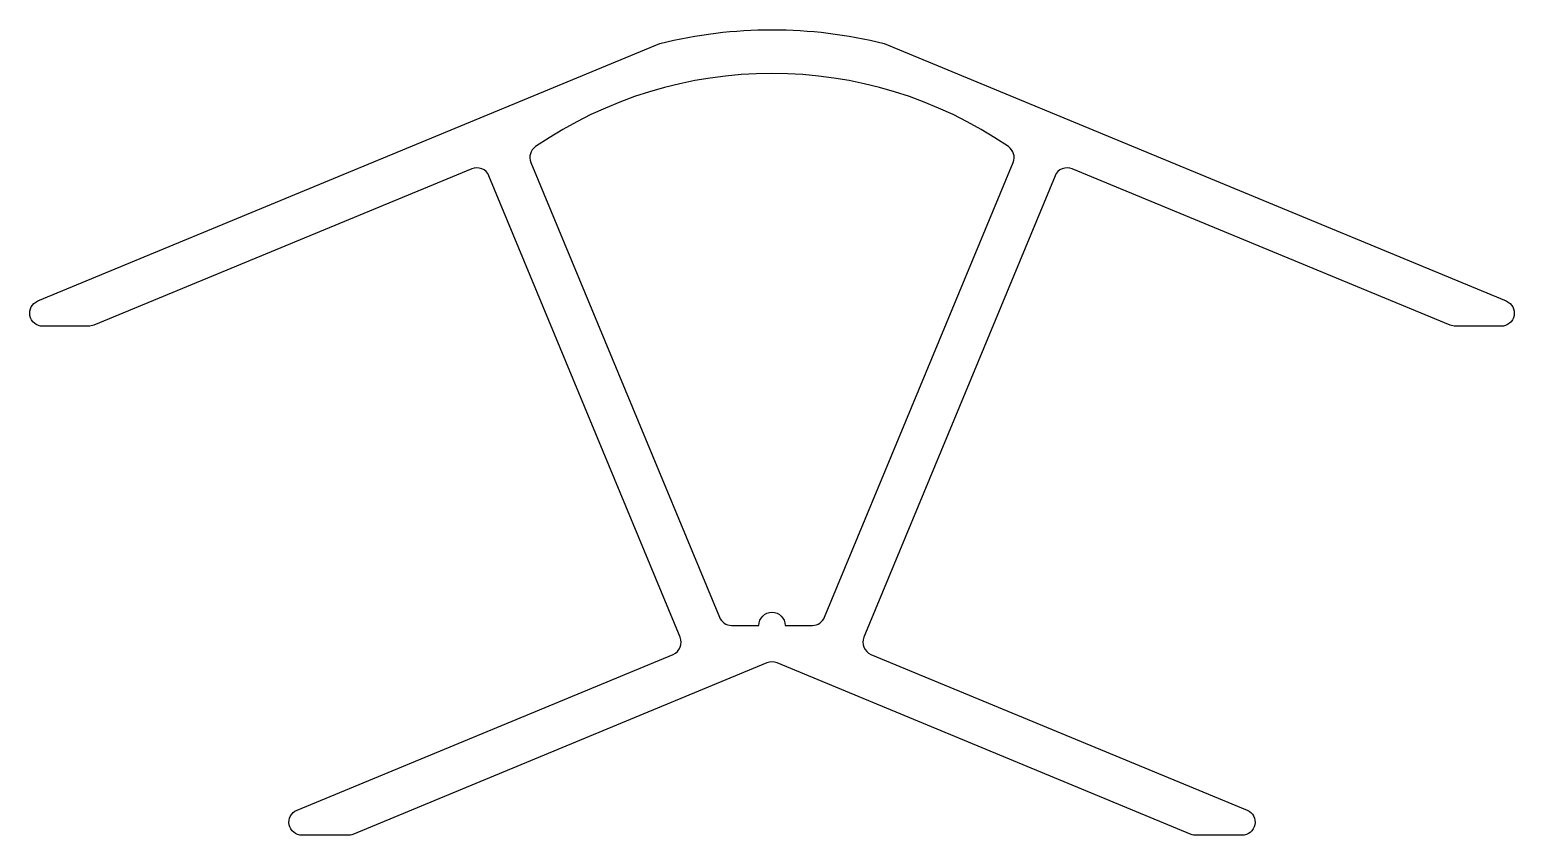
# Model space of a CAD drawing. Extents: x 140 to 173.8, y 210.4 to 228.8.
import ezdxf

# ---------------------------------------------------------------- set-up
doc = ezdxf.new("R2010")
doc.units = 0
doc.header["$LTSCALE"] = 15
doc.layers.get('0').update_dxf_attribs({"linetype": 'CONTINUOUS'})

msp = doc.modelspace()

# ---------------------------------------------------------------- linework, layer by layer
at = {"color": 0, "linetype": 'BYBLOCK', "ltscale": 0.03}
for points in [[(140.254, 222.013, -0.820679), (140.139, 222.59), (154.331, 228.468, -0.123029), (159.441, 228.468), (173.633, 222.59, -0.820679), (173.518, 222.013), (172.473, 222.013, -0.098491), (172.358, 222.036), (163.735, 225.607, 0.414214), (163.343, 225.445), (158.98, 214.913, 0.414214), (159.143, 214.521), (167.721, 210.968, -0.820679), (167.606, 210.391), (166.561, 210.391, -0.098491), (166.446, 210.413), (157.001, 214.326, 0.198912), (156.771, 214.326), (147.326, 210.413, -0.098491), (147.212, 210.391), (146.166, 210.391, -0.820679), (146.052, 210.968), (154.63, 214.521, 0.414214), (154.792, 214.913), (150.429, 225.445, 0.414214), (150.037, 225.607), (141.414, 222.036, -0.098491), (141.299, 222.013)], [(155.685, 215.37, 0.303347), (155.962, 215.184), (156.586, 215.184, -1), (157.186, 215.184), (157.81, 215.184, 0.303347), (158.087, 215.37), (162.387, 225.75, 0.354535), (162.279, 226.112, 0.309697), (151.493, 226.112, 0.354535), (151.385, 225.75)]]:
    msp.add_lwpolyline(points, format="xyb", close=True, dxfattribs=at)

doc.saveas('drawing.dxf')
